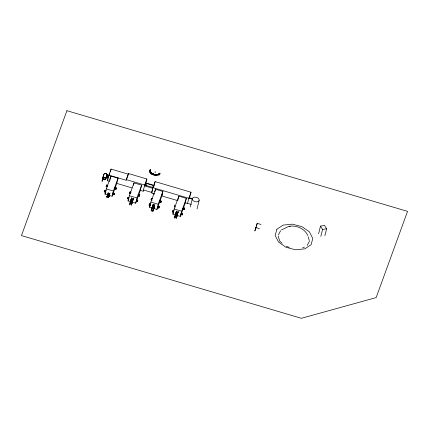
<?xml version="1.0" encoding="UTF-8"?>
<svg xmlns="http://www.w3.org/2000/svg" width="429" height="429" viewBox="0 0 429 429"><rect width="100%" height="100%" fill="white"/><g stroke="black" fill="none" stroke-linecap="round" stroke-linejoin="round"><path stroke-width="0.64" d="M150.761 171.707L150.348 173.284C152.22 169.541 148.177 173.305 150.74 171.686M153.25 174.453C151.147 175.193 153.614 174.399 153.405 173.922M150.413 170.726L149.614 170.962L150.011 171.278L150.445 170.774L150.037 172.394M150.472 169.905C149.346 171.026 149.903 169.718 150.456 169.868M151.351 172.469C149.313 173.681 152.558 171.53 151.105 173.6M152.252 173.219L152 174.346C153.341 171.729 150.102 175.07 152.166 173.627M155.952 174.539L155.078 174.93M157.234 174.474C157.207 174.876 155.689 175.016 157.228 174.442M158.328 174.142L158.076 175.289M159.266 173.729L158.88 175.348M159.958 173.123C158.006 173.552 161.39 172.496 159.556 174.7M149.893 171.3L149.919 170.865M150.112 171.246L150.139 170.812M153.378 173.938C150.295 175.504 155.1 172.78 152.279 174.716M153.287 173.959L152.89 174.077M154.612 174.276C152.735 175.654 155.604 172.839 154.37 175.381M149.893 170.41L149.936 169.975M150.118 170.367L150.161 169.932M153.089 174.099L153.276 173.992M157.77 174.732C159.159 173.675 156.934 175.3 157.813 174.346M157.99 174.673L158.033 174.281M155.105 174.855C154.944 174.33 156.917 174.346 155.663 175.568L155.936 174.506M155.341 174.984L155.395 174.592M155.561 174.925L155.62 174.539M154.054 174.732L154.113 174.34M154.274 174.678L154.333 174.287M150.788 173.016L150.863 172.571M151.008 172.984L151.078 172.533M152.274 174.362L153.282 174.136L152.274 174.362L152.906 174.163M158.692 174.238C160.156 173.418 157.615 174.399 158.768 173.847L159.803 173.638M158.912 174.19L158.987 173.799M102.778 178.298L102.821 178.094A9.787 0.515 -73.5 0 0 103.239 177.005M107.389 195.603L106.993 196.611L107.867 194.283M108.07 196.38L107.808 196.852L108.51 194.471L107.695 194.23L107.255 196.139L108.07 196.38L108.205 195.844L107.947 196.241M133.247 198.734L131.864 202.831L130.234 202.349L131.338 199.383M131.451 201.641L131.279 201.957L131.982 199.576L131.167 199.335L131.033 199.855L132.663 200.338M153.646 209.084L153.48 209.76L154.901 204.574L153.384 209.191L151.753 208.708L152.381 207.062M152.944 207.706L153.196 207.304L152.799 208.317L153.502 205.936L152.686 205.695L151.989 208.66M178.094 211.985L176.71 216.082L175.08 215.599L176.024 213.079M176.265 214.597L176.523 214.2L176.126 215.208L176.828 212.827L176.013 212.586L175.311 214.967M103.158 177.397L102.451 179.59A9.299 0.488 -73.5 0 1 102.794 178.609M103.491 176.539L103.62 176.019M101.989 181.236L103.775 174.233L102.177 181.29M102.81 178.502L102.949 177.751L103.378 178.748L104.799 179.172L105.797 178.593M103.266 176.668L103.292 176.373L103.716 177.37L105.143 177.788L106.14 177.215M107.089 174.614L106.66 173.616L105.239 173.198L104.183 174.002L104.306 173.734M102.783 178.437L103.207 179.429L104.633 179.853L105.631 179.279L105.84 178.48M104.242 173.772L103.233 176.603L103.662 177.595L105.084 178.019L106.081 177.445L106.301 176.614M108.129 178.207L106.043 177.917L105.631 179.279M108.483 176.641L106.505 176.056L106.328 176.769L108.306 177.354M106.328 177.349L106.499 176.668L108.478 177.252M106.939 175.096L107.116 174.383L106.842 175.289L108.821 175.874L109.636 173.627M105.893 192.444L104.209 191.945L104.386 191.221L104.692 190.39L106.376 190.889M104.692 190.39L104.209 191.945M109.668 181.301L107.481 180.657L108.848 175.134L111.052 169.085L128.335 174.195L128.491 173.563L146.9 179L145.04 185.687M107.304 186.856L106.183 186.524L106.36 185.8L106.665 184.969L107.786 185.301M106.665 184.969L106.183 186.524M110.328 171.997L111.052 169.085M104.998 194.123L106.29 188.91L110.955 176.088L118.055 178.185L116.768 183.398L112.098 196.225L104.998 194.123L105.652 192.326M109.963 180.11L110.403 178.325M110.543 177.767L110.955 176.088M109.325 194.712L108.392 197.726L106.762 197.243L106.928 196.573L108.623 197.093L109.91 193.109L109.068 196.509M107.454 195.956L108.274 192.626L107.561 194.755L109.191 195.238M108.51 194.471L107.808 196.852M108.392 197.726L108.558 197.056M109.298 194.948L108.886 196.621L109.497 194.761M112.098 196.225L113.39 191.007L118.055 178.185M112.843 194.493L113.964 194.825L114.446 193.27L112.763 192.771M114.446 193.27L113.964 194.825M114.253 188.905L115.943 189.404L116.42 187.848L114.736 187.35M116.42 187.848L115.943 189.404M108.848 175.134L126.131 180.244L128.491 173.563M128.695 199.179L127.569 198.847L127.751 198.123L128.051 197.292L129.177 197.624M128.051 197.292L127.569 198.847M130.668 193.758L129.542 193.425L129.724 192.701L130.025 191.87L131.151 192.203M130.025 191.87L129.542 193.425M132.094 202.198L128.046 200.938L129.338 195.721L134.009 182.899L141.64 185.156L140.347 190.369L135.682 203.19L132.502 202.252M133.435 185.215L134.009 182.899M129.59 204.944L130.604 201.104M132.834 200.402L131.44 204.531L129.81 204.048L130.346 202.032M131.14 199.571L130.464 201.716M131.982 199.576L131.279 201.957M131.22 205.427L133.381 198.209L131.96 203.394M131.649 203.952L131.43 204.847L131.746 203.973M131.167 199.335L131.751 197.731L129.966 203.416L131.596 203.898L132.073 202.247M131.907 203.539L132.77 200.053M135.682 203.19L136.969 197.978L141.64 185.156M136.202 201.399L137.328 201.732L137.811 200.177L136.685 199.844M137.811 200.177L137.328 201.732M138.176 195.978L139.302 196.31L139.784 194.755L138.095 194.257M139.302 196.31L139.784 194.755M140.347 190.369L143.179 191.205L144.702 185.049L146.9 179M144.9 185.752L145.646 182.877L153.909 185.323L153.48 186.905M150.059 171.53L150.45 169.911M153.121 174.962L153.405 173.911M154.419 193.758L151.614 192.932L152.917 187.666L155.121 181.617L191.023 192.23L189.404 198.112M150.214 205.539L149.094 205.207L149.271 204.488L149.576 203.652L150.697 203.984M149.576 203.652L149.094 205.207M154.424 184.427L155.121 181.617M156.955 175.547L157.218 174.48M152.193 200.118L151.067 199.785L151.244 199.061L151.55 198.23L152.676 198.563M151.55 198.23L151.067 199.785M153.614 208.558L149.571 207.298L150.863 202.086L155.652 188.921M154.896 191.833L155.529 189.259L162.875 191.431L161.76 195.93L177.74 200.649L178.855 196.155L186.352 198.37L185.242 202.869L191.27 204.327M151.11 211.309L152.129 207.464M151.544 209.829L152.016 208.601M152.729 206.279L153.271 204.091L152.558 206.22L154.188 206.698M153.196 207.304L153.062 207.84L152.247 207.604L151.984 208.076M153.502 205.936L152.799 208.317M152.74 211.787L154.317 206.177M152.955 211.207L154.494 206.226M151.603 209.459L151.335 210.414L152.965 210.891L153.598 208.607M153.432 209.899L154.29 206.413M153.855 208.564L156.912 209.465L158.204 204.252L162.999 191.093M157.164 207.593L158.853 208.092L159.331 206.537L158.21 206.204M162.677 192.38L161.706 196.305L156.912 209.465M159.331 206.537L158.853 208.092M159.138 202.172L160.827 202.67L161.309 201.115L159.62 200.616M161.309 201.115L160.827 202.67M173.541 212.43L172.415 212.103L172.597 211.379L172.898 210.548L174.024 210.88M172.898 210.548L172.415 212.103M175.515 207.009L174.388 206.676L174.871 205.121M176.941 215.449L172.892 214.189L174.185 208.977L178.855 196.155M174.437 218.2L175.45 214.355M177.681 213.658L176.287 217.787L174.657 217.305L175.311 215.551M175.772 214.312L176.051 213.175L175.574 214.495L176.389 214.736M176.185 212.639L176.598 210.982L176.013 212.586M176.828 212.827L176.126 215.208M176.067 218.683L178.228 211.465L176.807 216.65L176.973 215.975M176.276 218.098L176.501 217.203M175.027 216.087L174.812 216.672L176.442 217.154L176.92 215.503M176.753 216.79L177.617 213.31M177.268 215.481L180.394 216.404L181.687 211.191L186.352 198.37M181.049 214.65L182.175 214.983L182.657 213.428L181.531 213.095M182.657 213.428L182.175 214.983M182.464 209.062L184.148 209.561L184.631 208.006L183.505 207.674M184.631 208.006L184.148 209.561M187.521 203.539L188.889 198.15L192.53 199.228M190.315 206.912L192.39 198.52M197.04 208.896L199.115 200.509A3.512 2.274 13.9 0 0 194.75 197.163A3.512 2.274 13.9 0 0 193.399 200.869A3.512 2.274 13.9 0 0 199.115 200.509M261.03 224.485L257.212 223.353L254.831 231.006L256.354 226.834M256.639 225.675L257.212 223.353M318.602 233.746L320.49 226.115L324.538 225.439L326.614 228.748L324.882 235.741M320.828 236.417L322.56 229.429L320.49 226.115M103.164 177.488L102.912 178.217L103.164 177.247M153.695 186.872L154.284 184.99M107.979 196.541L108.205 195.844M108.676 197.147L109.02 196.08M131.81 203.319L132.969 199.866M153.33 209.679L154.011 207.545M176.298 214.897L176.523 214.2M176.657 216.57L177.815 213.116M103.282 176.984L102.837 178.207L103.266 179.204L104.687 179.622L105.684 179.049L106.043 177.917M106.081 177.445L106.505 176.056M108.344 177.172L108.821 175.874M107.481 180.657L107.835 179.681M106.762 197.243L107.132 195.999M126.131 180.244L128.335 174.195M128.046 200.938L128.491 199.716M131.033 199.855L131.617 198.252M131.204 199.919L130.727 201.239L131.542 201.48L131.676 200.944L131.419 201.346M143.356 190.487L143.533 189.999L151.791 192.444L152.81 188.342L144.546 185.896L144.836 185.108L153.094 187.548M143.179 191.205L143.533 190.229M151.614 192.932L151.973 191.956M149.571 207.298L150.257 205.416M152.247 207.604L152.863 205.743M161.76 195.93L161.883 195.592M174.388 206.676L174.694 205.845M172.892 214.189L173.579 212.307M176.464 211.508L175.879 213.111L177.509 213.594M185.242 202.869L185.366 202.531L180.394 216.404M191.023 192.23L188.824 198.278L152.917 187.666M155.132 172.04L155.185 171.932M278.346 234.947L280.63 230.673M307.185 245.415L309.47 241.141M130.019 203.469L130.33 202.917M174.871 216.72L175.177 216.168M153.196 174.029L152.928 174.195M152.89 174.024L152.343 174.313M152.863 174.233L152.274 174.485M152.965 174.179L152.263 174.426M136.701 201.024L136.363 201.147M181.547 214.275L181.049 214.35M281.504 229.89L288.663 226.421L290.154 226.255M155.18 172.168L154.992 171.97L155.293 172.109M157.127 174.56L156.392 174.742M157.111 174.71L156.397 174.909M302.633 247.882L304.461 247.056M152.842 174.313L153.228 174.233M149.303 170.71L150.311 170.469M149.276 171.579L150.284 171.332M149.587 172.469L150.6 172.222M150.22 173.316L151.228 173.075M151.121 174.072L152.129 173.825M153.48 175.096L154.488 174.85M154.783 175.295L155.791 175.048M158.124 174.533L159.132 174.287M156.065 175.263L157.073 175.016M157.186 175.005L158.194 174.759M322.56 229.429L326.614 228.748M115.095 188.497L114.784 188.54L115.144 188.867M158.006 207.18L157.695 207.228L158.054 207.556M182.99 208.698L183.301 208.655M289.393 226.255C296.568 225.139 304.906 228.695 307.829 235.569M152.3 174.565L153.239 174.319L152.306 174.619M152.3 174.667L153.244 174.41L152.247 174.71M145.538 183.172L153.802 185.618M189.06 197.672L192.701 198.75M126.287 179.612L144.702 185.049M105.18 173.423L106.607 173.847L107.03 174.844M108.939 175.391L106.96 174.807L106.783 175.52L108.762 176.105M106.387 176.539L108.365 177.123M106.387 177.123L108.365 177.708M106.826 177.499L107.813 177.788M152.901 193.704L154.365 194.133M116.768 183.398L132.078 187.923M255.695 227.526L259.513 228.657M138.481 195.147L139.607 195.474M106.36 185.8L107.486 186.132M114.993 188.352L116.12 188.685M129.724 192.701L130.845 193.034M138.358 195.254L139.479 195.586M159.32 201.448L161.004 201.946M183.204 208.51L184.325 208.843M107.18 186.513L107.507 186.61M138.336 195.721L138.68 195.603L138.454 195.399M159.861 202.086L159.668 201.807M183.022 208.928L183.349 209.025M106.29 188.91L113.39 191.007M129.338 195.721L136.969 197.978M150.863 202.086L158.204 204.252M174.185 208.977L181.687 211.191M131.569 198.396L133.199 198.874M153.089 204.756L154.719 205.239M176.416 211.647L178.046 212.13M104.386 191.221L105.513 191.554M112.457 193.608L114.146 194.106M127.751 198.123L128.872 198.455M136.384 200.675L137.505 201.008M149.271 204.488L150.397 204.815M157.904 207.035L159.03 207.368M172.597 211.379L173.718 211.712M180.668 213.765L182.352 214.264M108.097 193.291L109.727 193.774M176.003 213.315L177.086 213.637M151.491 209.776L153.121 210.258M286.293 246.316L289.264 247.394M282.153 243.248L279.697 241.05L278.244 236.1M150.198 172.024L150.45 171.836M308.194 236.808L309.288 240.519M102.949 178.169A9.299 0.488 -73.5 0 1 103.169 177.585M103.646 175.847A9.787 0.515 -73.5 0 1 103.394 176.566M153.512 185.205A3.164 2.408 20 0 0 153.099 186.878A2.011 1.528 20 0 0 152.413 187.645M146.509 183.135A3.92 2.987 20 0 1 146.144 184.824A1.957 1.485 20 0 1 146.327 185.982M276.861 229.247L275.171 235.451L278.523 242.063L286.014 247.313L295.635 249.796L304.815 248.841L311.089 244.707L312.773 238.508L309.427 231.891L301.936 226.641L292.315 224.163L283.135 225.118L276.861 229.247M66.919 110.698L21.45 235.575L301.389 318.302L376.153 297.592L407.55 211.363L66.919 110.698"/></g></svg>
